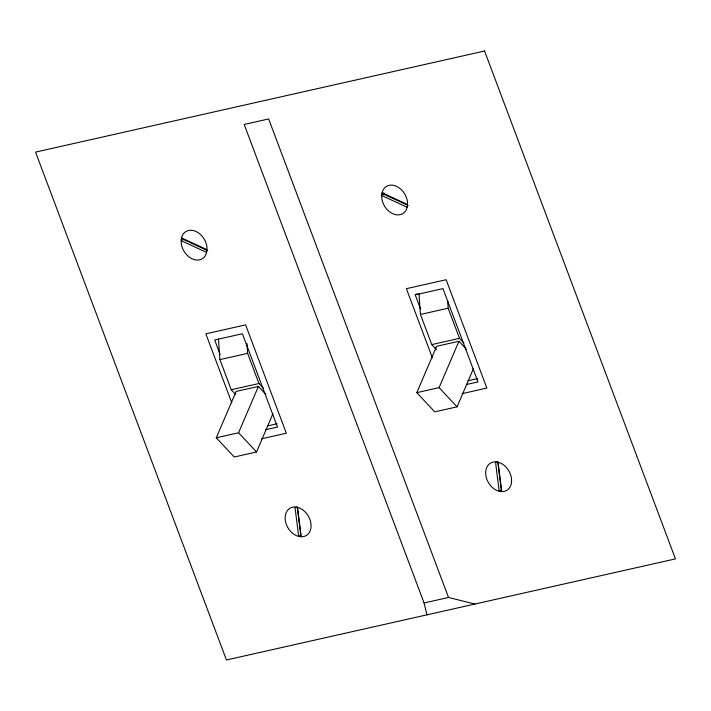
<?xml version="1.0" encoding="UTF-8"?>
<svg xmlns="http://www.w3.org/2000/svg" width="711" height="711" viewBox="0 0 711 711"><rect width="100%" height="100%" fill="white"/><g stroke="black" fill="none" stroke-linecap="round" stroke-linejoin="round"><path stroke-width="1.07" d="M407.083 207.239L381.754 195.516L383.869 194.254L383.887 192.805M272.935 413.678L256.538 451.983L234.239 457.004L216.26 437.807L236.114 391.432L258.413 386.42L265.896 394.409M216.26 437.807L238.558 432.786L258.413 386.42M473.464 368.52L457.066 406.825L434.768 411.847L416.788 392.659L436.643 346.284L458.942 341.262L466.425 349.261M416.788 392.659L439.087 387.637L458.942 341.262M420.681 309.356L415.224 294.843L417.073 293.75M415.224 294.843L442.944 288.604L478.014 381.914L466.292 384.553M235.705 394.507L231.244 389.744L219.912 359.606L247.632 353.367L246.948 343.555M436.225 349.35L431.773 344.586L420.441 314.458L448.161 308.21L447.628 300.575M231.244 389.744L258.964 383.505L263.425 388.259M431.773 344.586L459.493 338.347L463.954 343.111M267.443 425.933L277.041 423.774M467.971 380.785L477.57 378.616M265.763 429.702L277.494 427.062L242.415 333.761L214.695 340L220.152 354.513M261.621 438.794L286.329 433.23L245.606 324.883L205.852 333.832L231.839 402.968M462.15 393.636L486.857 388.073L446.135 279.725L406.381 288.675L432.368 357.811M448.517 597.462L268.651 118.933L244.193 124.443L424.067 602.972L448.517 597.462L474.921 604.039M382.145 192.779L407.465 204.501M383.869 194.254L408.221 205.523M181.616 237.927L206.937 249.659M207.692 250.681L183.34 239.411L181.225 240.665L206.554 252.387M439.087 387.637L457.066 406.825M238.558 432.786L256.538 451.983M448.161 308.21L459.493 338.347M435.096 347.723L435.879 349.794M247.632 353.367L258.964 383.505M424.067 602.972L426.973 614.837M498.073 462.301L501.753 491.532M497.753 461.786L501.291 489.923L499.184 491.185L495.505 461.954M297.545 507.458L301.224 536.681M297.225 506.934L300.762 535.081L298.656 536.334L294.976 507.112M418.992 293.732L420.441 314.458M218.464 338.889L219.912 359.606M181.252 239.216L181.189 242.958A15.873 11.776 59.2 0 0 192.157 258.831A15.873 11.776 59.2 0 0 205.977 254.44L206.919 251.099L206.981 247.357A15.873 11.776 59.2 0 0 196.014 231.484A15.873 11.776 59.2 0 0 182.185 235.883L181.252 239.216M381.78 194.067L381.718 197.809A15.873 11.776 59.2 0 0 392.685 213.682A15.873 11.776 59.2 0 0 406.505 209.283L407.447 205.95L407.51 202.208A15.873 11.776 59.2 0 0 396.542 186.335A15.873 11.776 59.2 0 0 382.714 190.735L381.78 194.067M484.555 51.014L35.55 152.11L226.445 659.986L675.45 558.89L484.555 51.014M496.767 461.937L493.505 461.99A15.873 11.776 59.2 0 0 485.791 475.01A15.873 11.776 59.2 0 0 497.105 490.599L500.491 491.55L503.752 491.497A15.873 11.776 59.2 0 0 511.476 478.476A15.873 11.776 59.2 0 0 500.153 462.888L496.767 461.937M296.238 507.085L292.976 507.147A15.873 11.776 59.2 0 0 285.262 520.159A15.873 11.776 59.2 0 0 296.576 535.747L299.962 536.707L303.224 536.645A15.873 11.776 59.2 0 0 310.947 523.634A15.873 11.776 59.2 0 0 299.624 508.045L296.238 507.085"/></g></svg>
